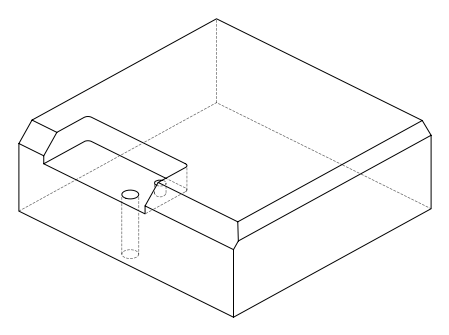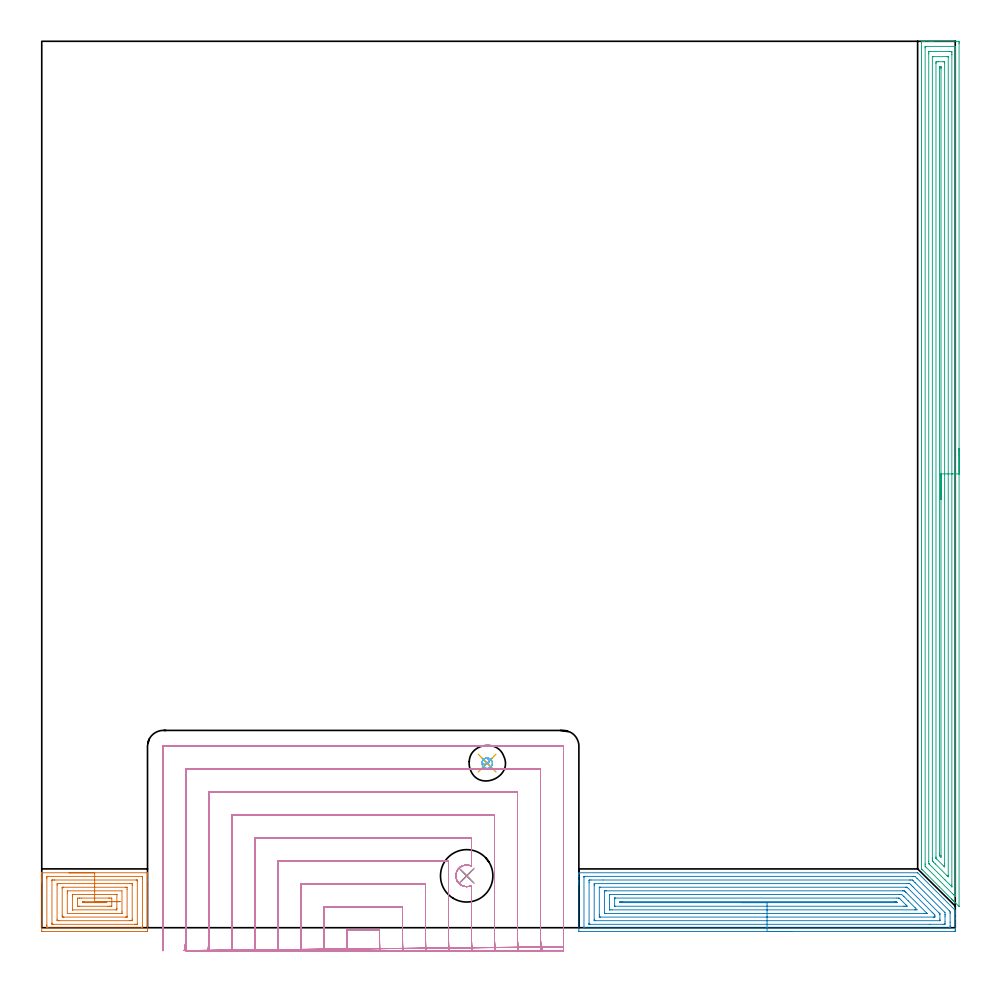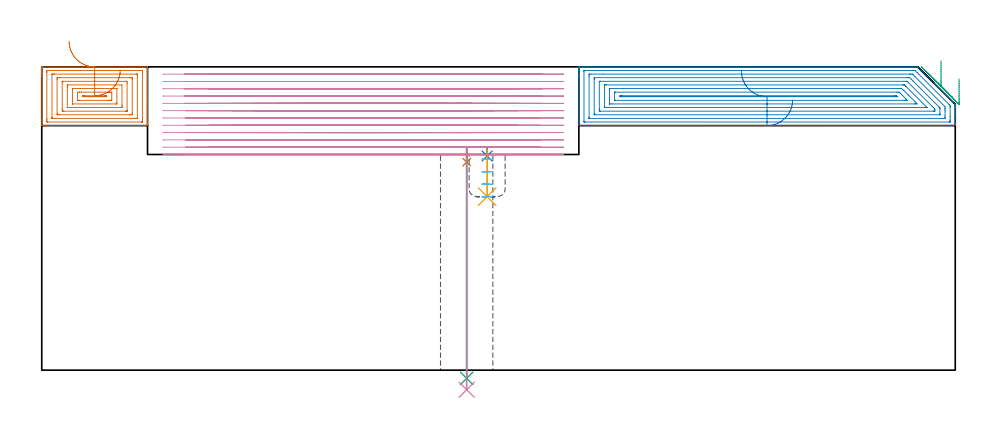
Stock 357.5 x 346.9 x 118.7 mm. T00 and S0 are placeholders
(PLAN: 10 operations, 6 tool changes, 102.7 min)
(1 SPOT_DRILL | STEP1HOLE | NXT0321_9005460120000 | 0.06 min | 4052 mm3)
(2 SPOT_DRILL_1 | STEP1POCKET | NXT0321_9005460120000 | 0.04 min | 3781 mm3)
(3 DRILL_THROUGH_HOLE_INTO_CENTER | STEP1HOLE | NXT0301_065 | 0.37 min | 5698 mm3)
(4 DRILL_TO_ENLARGE_THROUGH_HOLE | STEP1HOLE | UGT0301_050 | 0.38 min | 29386 mm3)
(5 DRILL_BLIND_HOLE_INTO_CENTER | STEP1POCKET | NXT0301_128 | 0.08 min | 1825 mm3)
(6 MILL_ROUGH_BLIND_HOLE_CONTOUR | STEP1POCKET | UGT0201_089 | Spiral | 0.38 min | 1600 mm3)
(7 AREA_MILL | FG_CHAMFER_SURFACE | UGT0205_001 | 3.21 min | 13107 mm3)
(8 AREA_MILL_1 | FG_CHAMFER_SURFACE_1 | UGT0205_001 | 10.49 min | 41112 mm3)
(9 AREA_MILL_2 | FG_CHAMFER_SURFACE_2 | UGT0205_001 | 16.11 min | 35533 mm3)
(10 MILL_SLOT | SLOT_PARTIAL_RECTANGULAR | NXT0201_011 | Follow Part, ap 3, ae 75% | 71.64 min | 426089 mm3)
(TOOL NXT0321_9005460120000 | NC Spot Drill, 142deg, 12mm, Carbide, Uncoated | D12 PA142 FL30 Z2)
(TOOL NXT0301_065 | Carbide Drill 9.4mm [860.1-0940-075A1-MM 2214] | D9.4 PA140 FL98 Z2)
(TOOL UGT0301_050 | Twist Drill 20.5 mm | D20.5 PA118 FL145 Z2)
(TOOL NXT0301_128 | Carbide Drill 12mm [861.1-1200-036A1-GP GC34] | D12 PA150 FL37.4 Z2)
(TOOL UGT0201_089 | End mill 10 mm | D10 R3 FL22 Z4)
(TOOL UGT0205_001 | Chamfer Mill 20 x 3 x 45 deg. | D20 FL50 Z2)
(TOOL NXT0201_011 | ENDMILL 12mm [2P460-1200-NA 1630] | D12 FL38 Z6)
(OP 1 SPOT_DRILL)
G17 G21 G94 G90
T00 M6
G54
G17 G0 G90 X166.3 Y20.3 S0 M3
G43 Z128.7 H0
G94 G81 G98 Z81.4 F250. R87.4
G80
M5
M2
(OP 2 SPOT_DRILL_1)
G17 G21 G94 G90
T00 M6
G54
G17 G0 G90 X174.3 Y64.4 S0 M3
G43 Z128.7 H0
G94 G81 G98 Z83.793 F250. R87.4
G80
M5
M2
(OP 3 DRILL_THROUGH_HOLE_INTO_CENTER)
G17 G21 G94 G90
T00 M6
G54
G17 G0 G90 X166.3 Y20.3 S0 M3
G43 Z128.7 H1
G94 G73 G98 Z-3.211 F250. Q8.761 R86.4
G80
M5
M2
(OP 4 DRILL_TO_ENLARGE_THROUGH_HOLE)
G17 G21 G94 G90
T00 M6
G54
G17 G0 G90 X166.3 Y20.3 S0 M3
G43 Z128.7 H0
G94 G73 G98 Z-7.659 F250. Q18.412 R86.4
G80
M5
M2
(OP 5 DRILL_BLIND_HOLE_INTO_CENTER)
G17 G21 G94 G90
T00 M6
G54
G17 G0 G90 X174.3 Y64.4 S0 M3
G43 Z128.7 H1
G94 G81 G98 Z67.9 F250. R86.4
G80
M5
M2
(OP 6 MILL_ROUGH_BLIND_HOLE_CONTOUR)
G17 G21 G94 G90
T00 M6
G54
G17 G0 G90 X174.3 Y64.4 S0 M3
G43 Z128.7 H0
Z82.525
G94 G3 X174.762 Y65.988 R0.861 F250.
X172.569 Y65.498 R1.588
X173.202 Y62.669 R2.05
X172.569 Y65.498 R-2.05
X172.885 Y64.084 R1.025
X174.3 Y64.4 R1.025
G0 Z128.7
Z77.65
G3 X174.762 Y65.988 R0.861
X172.569 Y65.498 R1.588
X173.202 Y62.669 R2.05
X172.569 Y65.498 R-2.05
X172.885 Y64.084 R1.025
X174.3 Y64.4 R1.025
G0 Z128.7
Z72.775
G3 X174.762 Y65.988 R0.861
X172.569 Y65.498 R1.588
X173.202 Y62.669 R2.05
X172.569 Y65.498 R-2.05
X172.885 Y64.084 R1.025
X174.3 Y64.4 R1.025
G0 Z128.7
Z67.9
G3 X174.762 Y65.988 R0.861
X172.569 Y65.498 R1.588
X173.202 Y62.669 R2.05
X172.569 Y65.498 R-2.05
X172.885 Y64.084 R1.025
X174.3 Y64.4 R1.025
G0 Z128.7
M5
M2
(OP 7 AREA_MILL)
G17 G21 G94 G90
T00 M6
G54
G17 G0 G90 X10.7 Y21.498 S1061 M3
G43 Z128.7 H0
Z128.698
G94 G1 X10.738 Z127.826 F250.
X10.852 Z126.961
X11.041 Z126.11
X11.303 Z125.278
X11.637 Z124.472
X12.04 Z123.698
X12.509 Z122.962
X13.04 Z122.27
X13.629 Z121.627
X14.272 Z121.037
X14.964 Z120.506
X15.7 Z120.038
X16.474 Z119.635
X17.28 Z119.301
X18.112 Z119.039
X18.964 Z118.85
X19.828 Z118.736
X20.7 Z118.698
X41.235
X41.31 Y21.5 Z118.695
X41.397 Y21.494 Z118.684
X41.4 Y21.493
Y21.154 Z118.353
Y20.799 Z117.998
Y20.148 Z117.343
Y18.94 Z116.137
Y18.383 Z115.577
Y9.987 Z107.184
Y-0.43 Z96.768
X41.395 Y-1.033 Z96.164
X41.391 Y-1.492 Z95.706
X41.256 Y-1.495 Z95.703
X40.789 Y-1.5 Z95.7
X0.611
X0.186 Y-1.496 Z95.702
X0.01 Y-1.492 Z95.706
X0. Y-1.312 Z95.886
Y17.779 Z114.974
Y18.383 Z115.577
Y18.94 Z116.137
Y19.266 Z116.462
Y19.823 Z117.019
Y20.148 Z117.343
Y20.799 Z117.998
Y21.154 Z118.353
Y21.491 Z118.681
X0.009 Y21.497 Z118.687
X0.091 Y21.498 Z118.694
X0.122 Y21.499 Z118.697
X0.164 Y21.498 Z118.698
X20.7
Y20.084 Z117.284
X39.003 Y20.083 Z117.283
X39.07 Y20.082 Z117.282
X39.379 Y20.077 Z117.277
X39.39 Y19.977 Z117.177
X39.397 Y19.759 Z116.959
X39.399 Y19.266 Z116.466
X39.4 Y18.874 Z116.074
X39.399 Y0.732 Z97.932
X39.398 Y0.342 Z97.542
X39.39 Y-0.051 Z97.149
X39.383 Y-0.08 Z97.12
X39.364 Y-0.082 Z97.118
X39.314 Y-0.084 Z97.116
X39.21 Y-0.085 Z97.115
X39.003 Y-0.086 Z97.114
X2.397 Y-0.085 Z97.115
X2.33
X2.021 Y-0.079 Z97.121
X2.01 Y0.021 Z97.221
X2.003 Y0.239 Z97.439
X2.001 Y0.732 Z97.932
X2. Y1.124 Z98.324
X2.001 Y19.266 Z116.466
X2.002 Y19.656 Z116.856
X2.01 Y20.049 Z117.249
X2.017 Y20.077 Z117.277
X2.036 Y20.079 Z117.279
X2.087 Y20.082 Z117.282
X2.19 Y20.083 Z117.283
X2.397 Y20.084 Z117.284
X20.7
Y18.669 Z115.869
X36.928
X37.218 Y18.668 Z115.868
X37.314 Y18.666 Z115.866
X37.382 Y18.663 Z115.863
X37.39 Y18.563 Z115.763
X37.396 Y18.383 Z115.583
X37.4 Y18.203 Z115.403
X37.399 Y1.436 Z98.636
X37.394 Y1.375 Z98.575
X37.389 Y1.335 Z98.535
X37.362 Y1.333 Z98.533
X37.218 Y1.331 Z98.531
X36.614 Y1.329 Z98.529
X36.325 Y1.328 Z98.528
X4.472 Y1.329 Z98.529
X4.182 Y1.33 Z98.53
X4.086 Y1.332 Z98.532
X4.018 Y1.335 Z98.535
X4.01 Y1.435 Z98.635
X4.004 Y1.615 Z98.815
X4. Y1.794 Z98.994
X4.001 Y18.562 Z115.762
X4.006 Y18.623 Z115.823
X4.011 Y18.663 Z115.863
X4.039 Y18.664 Z115.864
X4.182 Y18.667 Z115.867
X4.786 Y18.669 Z115.869
X5.075
X20.7
Y17.255 Z114.455
X34.539
X34.789 Y17.254 Z114.454
X35.28 Y17.248 Z114.448
X35.39 Y17.242 Z114.442
X35.395 Y17.049 Z114.249
X35.4 Y16.65 Z113.85
Y3.38 Z100.58
X35.394 Y2.954 Z100.154
X35.389 Y2.75 Z99.95
X35.18 Y2.746 Z99.946
X34.539 Y2.743 Z99.943
X34.291
X6.861
X6.611 Y2.744 Z99.944
X6.12 Y2.75 Z99.95
X6.01 Y2.755 Z99.955
X6.005 Y2.949 Z100.149
X6. Y3.348 Z100.548
Y16.618 Z113.818
X6.006 Y17.043 Z114.243
X6.012 Y17.248 Z114.448
X6.22 Y17.252 Z114.452
X6.861 Y17.255 Z114.455
X7.109
X20.7
Y15.841 Z113.041
X32.753
X32.86 Y15.839 Z113.039
X33.073 Y15.834 Z113.034
X33.39 Y15.82 Z113.02
X33.393 Y15.735 Z112.935
X33.399 Y15.097 Z112.297
X33.4 Y4.506 Z101.706
X33.397 Y4.262 Z101.462
X33.393 Y4.183 Z101.383
X33.391 Y4.169 Z101.369
X33.321 Y4.164 Z101.364
X33.18 Y4.16 Z101.36
X32.967 Y4.157 Z101.357
X32.86
X8.647
X8.54 Y4.159 Z101.359
X8.327 Y4.164 Z101.364
X8.01 Y4.178 Z101.378
X8.007 Y4.262 Z101.462
X8.001 Y4.901 Z102.101
X8. Y15.492 Z112.692
X8.003 Y15.735 Z112.935
X8.007 Y15.815 Z113.015
X8.009 Y15.829 Z113.029
X8.079 Y15.834 Z113.034
X8.22 Y15.838 Z113.038
X8.433 Y15.841 Z113.041
X8.54
X20.7
Y14.427 Z111.627
X31.4 Y14.426 Z111.626
Y6.483 Z103.683
X31.398 Y6.027 Z103.227
X31.395 Y5.605 Z102.805
X31.39 Y5.578 Z102.778
X31.37 Y5.576 Z102.776
X31.314 Y5.573 Z102.773
X31.199 Y5.572 Z102.772
X10.
Y13.515 Z110.715
X10.002 Y13.97 Z111.17
X10.005 Y14.393 Z111.593
X10.01 Y14.419 Z111.619
X10.03 Y14.422 Z111.622
X10.086 Y14.424 Z111.624
X10.201 Y14.426 Z111.626
X20.7 Y14.427 Z111.627
Y13.012 Z110.212
X29.259
X29.365 Y13.008 Z110.208
X29.385 Y13.006 Z110.206
X29.392 Y12.996 Z110.196
X29.397 Y12.977 Z110.177
X29.399 Y12.956 Z110.156
Y7.578 Z104.778
X29.392 Y7.362 Z104.562
X29.376 Y6.992 Z104.192
X29.182 Y6.987 Z104.187
X29.105 Y6.986 Z104.186
X12.141
X12.035 Y6.99 Z104.19
X12.015 Y6.992 Z104.192
X12.008 Y7.002 Z104.202
X12.003 Y7.021 Z104.221
X12.001 Y7.042 Z104.242
Y12.419 Z109.619
X12.008 Y12.636 Z109.836
X12.024 Y13.006 Z110.206
X12.218 Y13.011 Z110.211
X12.295 Y13.012 Z110.212
X20.7
Y11.598 Z108.798
X26.225
X26.504
X27.121 Y11.595 Z108.795
X27.396 Y11.591 Z108.791
X27.4 Y11.323 Z108.523
Y8.675 Z105.875
X27.396 Y8.407 Z105.607
X26.781 Y8.401 Z105.601
X26.504 Y8.4 Z105.6
X25.889 Y8.399 Z105.599
X14.897 Y8.4 Z105.6
X14.279 Y8.402 Z105.602
X14.004 Y8.407 Z105.607
X14. Y8.675 Z105.875
Y11.323 Z108.523
X14.004 Y11.591 Z108.791
X14.619 Y11.597 Z108.797
X14.897 Y11.598 Z108.798
X15.511
X20.7
Y10.184 Z107.384
X24.718 Y10.183 Z107.383
X24.979 Y10.182 Z107.382
X25.35 Y10.177 Z107.377
X25.39 Y10.168 Z107.368
X25.393 Y10.115 Z107.315
X25.395 Y9.999 Z107.199
X25.393 Y9.883 Z107.083
X25.39 Y9.829 Z107.029
X25.345 Y9.82 Z107.02
X25.092 Y9.817 Z107.017
X24.718 Y9.815 Z107.015
X16.682
X16.421 Y9.816 Z107.016
X16.05 Y9.821 Z107.021
X16.01 Y9.829 Z107.029
X16.007 Y9.883 Z107.083
X16.005 Y9.999 Z107.199
X16.007 Y10.115 Z107.315
X16.01 Y10.168 Z107.368
X16.055 Y10.178 Z107.378
X16.423 Y10.182 Z107.382
X16.682 Y10.183 Z107.383
X20.7 Y10.184 Z107.384
X21.572 Z107.422
X22.436 Z107.536
X23.288 Z107.725
X24.12 Z107.987
X24.926 Z108.321
X25.7 Z108.724
X26.436 Z109.193
X27.128 Z109.724
X27.771 Z110.313
X28.36 Z110.956
X28.892 Z111.648
X29.36 Z112.384
X29.763 Z113.158
X30.097 Z113.964
X30.359 Z114.796
X30.548 Z115.648
X30.662 Z116.512
X30.7 Z117.384
G0 Z128.7
M5
M2
(OP 8 AREA_MILL_1)
G17 G21 G94 G90
T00 M6
G54
G17 G0 G90 X293.85 Y-1.5 S1061 M3
G43 Z128.7 H0
Z105.7
G94 G1 X293.812 Z104.828 F250.
X293.698 Z103.963
X293.509 Z103.112
X293.247 Z102.28
X292.913 Z101.474
X292.51 Z100.7
X292.042 Z99.964
X291.51 Z99.272
X290.921 Z98.629
X290.278 Z98.04
X289.586 Z97.508
X288.85 Z97.04
X288.076 Z96.637
X287.27 Z96.303
X286.438 Z96.041
X285.586 Z95.852
X284.722 Z95.738
X283.85 Z95.7
X210.786
X210.362 Y-1.495 Z95.702
X210.21 Y-1.491 Z95.706
X210.2 Y-1.335 Z95.862
Y16.922 Z114.117
Y17.502 Z114.697
Y18.107 Z115.305
Y18.385 Z115.582
Y20.15 Z117.345
Y20.705 Z117.904
Y21.032 Z118.231
X210.201 Y21.207 Z118.406
X210.21 Y21.494 Z118.693
X210.34 Y21.5 Z118.7
X342.658
X342.796 Y21.495 Z118.69
X342.819 Y21.481 Z118.68
X357.39 Y6.911 Z104.109
X357.49 Y6.81 Z104.006
X357.5 Y6.634 Z103.832
Y6.192 Z103.391
Y5.7 Z102.899
Y5.146 Z102.341
Y3.986 Z101.183
Y3.381 Z100.574
Y-0.73 Z96.467
X357.497 Y-1.032 Z96.164
X357.491 Y-1.491 Z95.706
X357.381 Y-1.495 Z95.703
X356.914 Y-1.5 Z95.7
X283.85
Y-0.086 Z97.114
X212.568 Y-0.085 Z97.115
X212.501 Y-0.084 Z97.116
X212.21 Y-0.07 Z97.13
X212.205 Y0.016 Z97.216
X212.201 Y0.214 Z97.414
Y19.63 Z116.83
X212.21 Y19.995 Z117.195
X212.216 Y20.079 Z117.279
X212.258 Y20.082 Z117.282
X212.361 Y20.085 Z117.285
X212.568 Y20.086 Z117.286
X340.941 Y20.085 Z117.285
X341.767 Y20.076 Z117.276
X342.583 Y19.267 Z116.467
X342.658 Y19.192 Z116.392
X355.132 Y6.717 Z103.917
X355.469 Y6.369 Z103.569
X355.49 Y6.028 Z103.228
X355.498 Y5.666 Z102.866
X355.5 Y2.134 Z99.334
Y0.733 Z97.933
X355.499 Y0.37 Z97.57
X355.49 Y0.005 Z97.205
X355.484 Y-0.079 Z97.121
X355.442 Y-0.082 Z97.118
X355.339 Y-0.085 Z97.115
X355.132 Y-0.086 Z97.114
X283.85
Y1.328 Z98.528
X214.639 Y1.329 Z98.529
X214.35 Y1.33 Z98.53
X214.253 Y1.332 Z98.532
X214.221 Y1.335 Z98.535
X214.21 Y1.337 Z98.537
X214.207 Y1.369 Z98.569
X214.203 Y1.467 Z98.667
X214.201 Y1.615 Z98.815
X214.2 Y1.764 Z98.964
Y17.65 Z114.85
X214.202 Y18.385 Z115.585
X214.204 Y18.529 Z115.729
X214.215 Y18.664 Z115.864
X214.35 Y18.666 Z115.866
X214.952 Y18.67 Z115.87
X219.694 Y18.671 Z115.871
X339.696
X339.985 Y18.67 Z115.87
X340.593 Y18.665 Z115.865
X340.728 Y18.661 Z115.861
X340.876 Y18.522 Z115.722
X341.015 Y18.385 Z115.585
X341.767 Y17.634 Z114.834
X353.35 Y6.05 Z103.25
X353.37 Y6.028 Z103.228
X353.49 Y5.89 Z103.09
X353.498 Y5.146 Z102.346
X353.5 Y4.998 Z102.198
Y4.263 Z101.463
Y2.35 Z99.55
X353.498 Y1.615 Z98.815
X353.496 Y1.471 Z98.671
X353.485 Y1.335 Z98.535
X353.35 Y1.334 Z98.534
X352.748 Y1.329 Z98.529
X347.607 Y1.328 Z98.528
X283.85
Y2.743 Z99.943
X216.775
X216.296 Y2.745 Z99.945
X216.247 Y2.747 Z99.947
X216.218 Y2.749 Z99.949
X216.21 Y2.779 Z99.979
X216.206 Y2.956 Z100.156
X216.2 Y3.313 Z100.513
Y16.619 Z113.819
X216.204 Y17.027 Z114.227
X216.208 Y17.23 Z114.43
X216.21 Y17.25 Z114.45
X216.232 Y17.252 Z114.452
X216.287 Y17.255 Z114.455
X216.38 Y17.257 Z114.457
X338.45
X339.094 Y17.256 Z114.456
X339.344 Y17.255 Z114.455
X339.658 Y17.25 Z114.45
X339.985 Y16.955 Z114.155
X340.328 Y16.619 Z113.819
X340.876 Y16.075 Z113.275
X341.215 Y15.737 Z112.937
X350.923 Y6.028 Z103.228
X351.164 Y5.786 Z102.986
X351.319 Y5.627 Z102.827
X351.44 Y5.499 Z102.699
X351.49 Y5.44 Z102.64
X351.492 Y5.417 Z102.617
X351.499 Y5.214 Z102.414
X351.5 Y3.381 Z100.581
X351.496 Y2.973 Z100.173
X351.492 Y2.77 Z99.97
X351.49 Y2.75 Z99.95
X351.469 Y2.748 Z99.948
X351.413 Y2.745 Z99.945
X351.321 Y2.743 Z99.943
X283.85
Y4.157 Z101.357
X218.698
X218.483 Y4.158 Z101.358
X218.34 Y4.16 Z101.36
X218.228 Y4.164 Z101.364
X218.209 Y4.17 Z101.37
X218.207 Y4.178 Z101.378
X218.204 Y4.263 Z101.463
X218.2 Y4.862 Z102.062
Y5.146 Z102.346
X218.201 Y15.737 Z112.937
X218.203 Y15.812 Z113.012
X218.206 Y15.829 Z113.029
X218.208 Y15.833 Z113.033
X218.234 Y15.836 Z113.036
X218.376 Y15.84 Z113.04
X218.59 Y15.843 Z113.043
X218.698
X338.203
X338.31 Y15.842 Z113.042
X338.524 Y15.838 Z113.038
X338.656 Y15.834 Z113.034
X338.69 Y15.804 Z113.004
X338.762 Y15.737 Z112.937
X339.094 Y15.408 Z112.608
X348.473 Y6.028 Z103.228
X348.895 Y5.605 Z102.805
X349.345 Y5.146 Z102.346
X349.49 Y4.994 Z102.194
X349.494 Y4.846 Z102.046
X349.499 Y4.548 Z101.748
Y4.263 Z101.463
X349.497 Y4.188 Z101.388
X349.494 Y4.171 Z101.371
X349.492 Y4.166 Z101.366
X349.466 Y4.164 Z101.364
X349.324 Y4.16 Z101.36
X349.11 Y4.157 Z101.357
X349.002
X283.85
Y5.571 Z102.771
X220.433 Y5.572 Z102.772
X220.31 Y5.573 Z102.773
X220.229 Y5.576 Z102.776
X220.213 Y5.577 Z102.777
X220.21 Y5.595 Z102.795
X220.206 Y5.645 Z102.845
X220.201 Y6.028 Z103.228
Y13.972 Z111.172
X220.204 Y14.351 Z111.551
X220.21 Y14.408 Z111.608
X220.219 Y14.422 Z111.622
X220.242 Y14.424 Z111.624
X220.356 Y14.427 Z111.627
X220.587 Y14.428 Z111.628
X221.016 Y14.429 Z111.629
X336.85
X337.312 Y14.428 Z111.628
X337.466 Y14.426 Z111.626
X337.588 Y14.422 Z111.622
X337.621 Y14.42 Z111.62
X337.645 Y14.399 Z111.599
X337.695 Y14.353 Z111.553
X338.08 Y13.972 Z111.172
X338.203 Y13.85 Z111.05
X346.222 Y5.829 Z103.029
X346.391 Y5.654 Z102.854
X346.463 Y5.577 Z102.777
X346.43 Y5.576 Z102.776
X346.222 Y5.573 Z102.773
X345.792 Y5.571 Z102.771
X345.331
X283.85
Y6.985 Z104.185
X223.185
X222.369 Y6.987 Z104.187
X222.291 Y6.988 Z104.188
X222.216 Y6.992 Z104.192
X222.205 Y7.015 Z104.215
X222.203 Y7.025 Z104.225
X222.201 Y7.078 Z104.278
Y12.541 Z109.741
X222.204 Y12.876 Z110.076
X222.209 Y12.971 Z110.171
X222.213 Y13.009 Z110.209
X222.218 Y13.01 Z110.21
X222.267 Y13.013 Z110.213
X222.369 Y13.014 Z110.214
X222.444 Y13.015 Z110.215
X335.605 Y13.014 Z110.214
X336.421 Y13.009 Z110.209
X336.503 Y13.008 Z110.208
X337.312 Y12.285 Z109.485
X337.394 Y12.206 Z109.406
X339.094 Y10.509 Z107.709
X341.808 Y7.794 Z104.994
X342.576 Y6.992 Z104.192
X341.767 Y6.986 Z104.186
X341.692
X283.85 Y6.985 Z104.185
Y8.399 Z105.599
X224.43 Y8.4 Z105.6
X224.289 Y8.401 Z105.601
X224.249 Y8.403 Z105.603
X224.214 Y8.406 Z105.606
X224.209 Y8.473 Z105.673
X224.201 Y8.627 Z105.827
X224.2 Y11.324 Z108.524
X224.204 Y11.532 Z108.732
X224.207 Y11.584 Z108.784
X224.209 Y11.591 Z108.791
X224.231 Y11.594 Z108.794
X224.298 Y11.597 Z108.797
X224.484 Y11.6 Z108.8
X334.639
X335.254 Y11.597 Z108.797
X335.53 Y11.593 Z108.793
X335.817 Y11.324 Z108.524
X336.421 Y10.731 Z107.931
X338.203 Y8.95 Z106.15
X338.472 Y8.676 Z105.876
X338.728 Y8.413 Z105.613
X338.476 Y8.406 Z105.606
X338.203 Y8.402 Z105.602
X337.591 Y8.4 Z105.6
X337.312
X283.85 Y8.399 Z105.599
Y9.814 Z107.014
X227.2
X226.824 Y9.815 Z107.015
X226.563 Y9.818 Z107.018
X226.21 Y9.824 Z107.024
X226.207 Y10.17 Z107.37
X226.572 Y10.179 Z107.379
X226.824 Y10.184 Z107.384
X227.082 Y10.186 Z107.386
X333.748
X334.006 Y10.185 Z107.385
X334.381 Y10.181 Z107.381
X334.513 Y10.179 Z107.379
X334.639 Y10.06 Z107.26
X334.851 Y9.843 Z107.043
X334.869 Y9.823 Z107.023
X334.857 Y9.821 Z107.021
X334.786 Y9.817 Z107.017
X334.639 Y9.815 Z107.015
X334.381 Y9.814 Z107.014
X334.124
X283.85
X282.978 Z107.052
X282.114 Z107.166
X281.262 Z107.354
X280.43 Z107.617
X279.624 Z107.951
X278.85 Z108.353
X278.114 Z108.822
X277.422 Z109.353
X276.779 Z109.943
X276.19 Z110.586
X275.658 Z111.278
X275.19 Z112.014
X274.787 Z112.788
X274.453 Z113.594
X274.191 Z114.426
X274.002 Z115.277
X273.888 Z116.142
X273.85 Z117.014
G0 Z128.7
M5
M2
(OP 9 AREA_MILL_2)
G17 G21 G94 G90
T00 M6
G54
G17 G0 G90 X359. Y187.6 S1061 M3
G43 Z128.7 H0
Z114.
G94 G1 Y187.562 Z113.128 F250.
Y187.448 Z112.264
Y187.259 Z111.412
Y186.997 Z110.58
Y186.663 Z109.774
Y186.26 Z109.
Y185.791 Z108.264
Y185.26 Z107.572
Y184.671 Z106.929
Y184.028 Z106.34
Y183.336 Z105.808
Y182.6 Z105.34
Y181.826 Z104.937
Y181.02 Z104.603
Y180.188 Z104.341
Y179.336 Z104.152
Y178.472 Z104.038
Y177.6 Z104.
X358.999 Y8.415
X358.995 Y8.304 Z104.003
X357.5 Y9.799 Z105.498
X357.334 Y9.963 Z105.66
X357.176 Y10.123 Z105.822
X357.053 Y10.246 Z105.945
X356.897 Y10.401 Z106.098
X356.747 Y10.552 Z106.251
X356.607 Y10.692 Z106.391
X356.46 Y10.838 Z106.536
X356.319 Y10.98 Z106.679
X356.161 Y11.138 Z106.837
X356.023 Y11.275 Z106.973
X351.252 Y16.047 Z111.747
X344.654 Y22.645 Z118.344
X344.49 Y22.81 Z118.51
X344.46 Y22.84 Z118.54
X344.305 Y22.993 Z118.691
X344.3 Y23.188 Z118.7
Y346.739
X344.303 Y346.89 Z118.688
X344.358 Y346.897 Z118.633
X344.427 Y346.899 Z118.565
X344.555 Y346.9 Z118.444
X344.899 Z118.1
X345.529 Z117.466
X347.592 Z115.405
X348.152 Z114.843
X348.747 Z114.249
X358.051 Z104.946
X358.646 Y346.896 Z104.351
X358.993 Y346.89 Z104.004
X358.998 Y346.652 Z104.001
X359. Y346.293 Z104.
Y345.932
Y177.6
X357.586 Z105.414
X357.585 Y12.667 Z105.415
X357.584 Y12.477 Z105.416
X357.581 Y12.273 Z105.419
X357.579 Y12.188 Z105.421
X357.53 Y12.231 Z105.47
X357.275 Y12.477 Z105.725
X356.897 Y12.853 Z106.103
X356.38 Y13.37 Z106.62
X346.04 Y23.71 Z116.96
X345.857 Y23.897 Z117.143
X345.765 Y23.992 Z117.235
X345.723 Y24.039 Z117.277
X345.721 Y24.08 Z117.279
X345.715 Y24.782 Z117.285
Y24.973
Y344.318
X345.717 Y344.508 Z117.283
X345.721 Y344.858 Z117.279
X345.726 Y344.89 Z117.274
X345.789 Y344.894 Z117.211
X345.891 Y344.898 Z117.109
X346.019 Y344.9 Z116.981
X357.388 Y344.899 Z105.612
X357.534 Y344.894 Z105.466
X357.561 Y344.89 Z105.439
X357.579 Y344.884 Z105.421
X357.58 Y344.852 Z105.42
X357.584 Y344.699 Z105.416
X357.585 Y344.508 Z105.415
X357.586 Y343.805 Z105.414
Y177.6
X356.172 Z106.828
X356.171 Y16.788 Z106.829
X356.168 Y16.047 Z106.832
X356.167 Z106.833
X356.157 Z106.843
X356.023 Y16.178 Z106.978
X355.259 Y16.94 Z107.741
X353.482 Y18.717 Z109.518
X347.278 Y24.922 Z115.722
X347.229 Y24.973 Z115.771
X347.177 Y25.034 Z115.823
X347.135 Y25.092 Z115.865
X347.133 Y25.12 Z115.867
X347.129 Y25.865 Z115.871
Y26.018
Y341.982
X347.131 Y342.723 Z115.869
X347.133 Y342.87 Z115.867
X347.135 Y342.888 Z115.865
X347.149 Y342.891 Z115.851
X347.191 Y342.896 Z115.809
X347.278 Y342.898 Z115.722
X347.979 Y342.9 Z115.021
X355.148 Z107.852
X355.853 Y342.896 Z107.147
X356.023 Y342.89 Z106.978
X356.165 Y342.866 Z106.835
X356.168 Y342.723 Z106.832
X356.17 Y342.572 Z106.83
X356.171 Y341.83 Z106.829
X356.172 Y341.678 Z106.828
Y177.6
X354.757 Z108.243
Y20.51
X354.755 Y20.018 Z108.245
X354.753 Y19.947 Z108.247
X354.752 Y19.919 Z108.248
X354.652 Y20.009 Z108.348
X354.405 Y20.248 Z108.595
X354.274 Y20.376 Z108.726
X349.676 Y24.973 Z113.324
X349.027 Y25.624 Z113.973
X348.788 Y25.865 Z114.212
X348.55 Y26.118 Z114.45
X348.546 Y26.356 Z114.454
X348.544 Y26.758 Z114.456
X348.543 Y27.252 Z114.457
Y340.704
X348.545 Y340.835 Z114.455
X348.547 Y340.876 Z114.453
X348.55 Y340.89 Z114.45
X348.557 Y340.892 Z114.443
X348.608 Y340.896 Z114.392
X349.027 Y340.9 Z113.973
X349.064 Z113.936
X354.311 Z108.689
X354.686 Y340.896 Z108.314
X354.732 Y340.893 Z108.268
X354.75 Y340.89 Z108.25
X354.752 Y340.878 Z108.248
X354.756 Y340.822 Z108.244
X354.757 Y340.769 Z108.243
Y177.6
X353.343 Z109.657
Y25.03
X353.342 Y24.138 Z109.658
X353.341 Y24.08 Z109.659
X353.33 Y23.78 Z109.67
X353.236 Y23.87 Z109.764
X353.019 Y24.08 Z109.981
X350.191 Y26.908 Z112.809
X350.071 Y27.031 Z112.929
X349.993 Y27.117 Z113.007
X349.964 Y27.155 Z113.036
X349.962 Y27.177 Z113.038
X349.957 Y27.593 Z113.043
Y27.651
Y338.26
X349.961 Y338.678 Z113.039
X349.964 Y338.877 Z113.036
X350.157 Y338.891 Z112.843
X350.776 Y338.898 Z112.224
X351.023 Y338.9 Z111.977
X352.772 Z110.228
X353.24 Z109.76
X353.288 Y338.898 Z109.712
X353.321 Y338.894 Z109.679
X353.336 Y338.89 Z109.664
X353.338 Y338.876 Z109.662
X353.341 Y338.69 Z109.659
X353.343 Y338.317 Z109.657
Y177.6
X351.929 Z111.071
X351.928 Y28.259 Z111.072
X351.924 Y27.651 Z111.076
X351.923 Y27.643 Z111.077
X351.904 Y27.651 Z111.096
X351.65 Y27.9 Z111.35
X351.493 Y28.059 Z111.507
X351.414 Y28.142 Z111.586
X351.378 Y28.182 Z111.622
X351.376 Y28.259 Z111.624
X351.373 Y28.543 Z111.627
X351.372 Y28.827 Z111.628
Y336.475
X351.373 Y336.758 Z111.627
X351.376 Y336.854 Z111.624
X351.378 Y336.882 Z111.622
X351.392 Y336.89 Z111.608
X351.442 Y336.893 Z111.558
X351.65 Y336.897 Z111.35
X351.789 Y336.895 Z111.211
X351.899 Y336.89 Z111.101
X351.922 Y336.883 Z111.078
X351.925 Y336.84 Z111.075
X351.927 Y336.76 Z111.073
X351.928 Y336.475 Z111.072
X351.929 Y336.19 Z111.071
Y177.6
Y176.728 Z111.109
Y175.863 Z111.223
Y175.012 Z111.412
Y174.18 Z111.674
Y173.374 Z112.008
Y172.6 Z112.411
Y171.864 Z112.88
Y171.172 Z113.411
Y170.529 Z114.
Y169.94 Z114.643
Y169.408 Z115.335
Y168.94 Z116.071
Y168.537 Z116.845
Y168.203 Z117.651
Y167.941 Z118.483
Y167.752 Z119.335
Y167.638 Z120.2
Y167.6 Z121.071
G0 Z128.7
M5
M2
(OP 10 MILL_SLOT)
G17 G21 G94 G90
T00 M6
G54
G17 G0 G90 X132.28 Y-8.999 S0 M3
G43 Z128.7 H1
Z115.842
G94 G1 X132.216 Y-6. F250.
G2 X132.2 Y-4.472 R72. F500.
G1 Y-0.8
X119.4
Y-4.472
G2 X119.384 Y-6. R72.
G1 X119.32 Y-8.999 F250.
X141.291
X141.219 Y-6.
G2 X141.2 Y-4.472 R63. F500.
G1 Y8.2
X110.4
Y-4.472
G2 X110.381 Y-6. R63.
G1 X110.309 Y-8.999 F250.
X150.306
X150.222 Y-6.
G2 X150.2 Y-4.472 R54. F500.
G1 Y17.2
X101.4
Y-4.472
G2 X101.378 Y-6. R54.
G1 X101.294 Y-8.999 F250.
X159.328 Y-8.998
X159.226 Y-6.
G2 X159.2 Y-4.472 R45. F500.
G1 Y26.2
X92.4
Y-4.472
G2 X92.374 Y-6. R45.
G1 X92.272 Y-8.998 F250.
X168.36 Y-8.997
X168.232 Y-6.
G2 X168.2 Y-4.472 R36. F500.
G1 Y16.501
G2 X163.146 Y17.458 R4.266
X163.771 Y23.709 R4.244
G1 X163.827 Y23.75
G2 X168.2 Y24.091 R4.259
G1 Y35.2
X83.4
Y-4.472
G2 X83.368 Y-6. R36.
G1 X83.24 Y-8.997 F250.
X177.413 Y-8.995
X177.243 Y-6.
G2 X177.2 Y-4.472 R27. F500.
G1 Y44.2
X74.4
Y-4.472
G2 X74.357 Y-6. R27.
G1 X74.187 Y-8.995 F250.
X186.52 Y-8.989
X186.265 Y-6.
G2 X186.2 Y-4.472 R18. F500.
G1 Y53.2
X65.4
Y-4.472
G2 X65.335 Y-6. R18.
G1 X65.08 Y-8.989 F250.
X195.84 Y-8.956
X195.331 Y-6.
G2 X195.2 Y-4.472 R9. F500.
G1 Y62.2
X56.4
Y-4.472
G2 X56.269 Y-6. R9.
G1 X55.76 Y-8.956 F250.
X204.2 Y-7.472
Y-4.472
Y71. F500.
G3 X204. Y71.2 R0.2
G1 X47.6
G3 X47.4 Y71. R0.2
G1 Y-4.472
Y-7.472 F250.
G0 X132.28 Y-8.999 Z112.983
G1 X132.216 Y-6.
G2 X132.2 Y-4.472 R72. F500.
G1 Y-0.8
X119.4
Y-4.472
G2 X119.384 Y-6. R72.
G1 X119.32 Y-8.999 F250.
X141.291
X141.219 Y-6.
G2 X141.2 Y-4.472 R63. F500.
G1 Y8.2
X110.4
Y-4.472
G2 X110.381 Y-6. R63.
G1 X110.309 Y-8.999 F250.
X150.307
X150.222 Y-6.
G2 X150.2 Y-4.472 R54. F500.
G1 Y17.2
X101.4
Y-4.472
G2 X101.378 Y-6. R54.
G1 X101.294 Y-8.999 F250.
X159.328 Y-8.998
X159.226 Y-6.
G2 X159.2 Y-4.472 R45. F500.
G1 Y26.2
X92.4
Y-4.472
G2 X92.374 Y-6. R45.
G1 X92.272 Y-8.998 F250.
X168.36 Y-8.997
X168.232 Y-6.
G2 X168.2 Y-4.472 R36. F500.
G1 Y16.503
G2 X167.548 Y16.243 R4.249
X163.146 Y17.458 R4.266
X162.378 Y18.675 R4.244
X163.791 Y23.724 R4.244
X168.2 Y24.091 R4.259
G1 Y35.2
X83.4
Y-4.472
G2 X83.368 Y-6. R36.
G1 X83.24 Y-8.997 F250.
X177.413 Y-8.995
X177.243 Y-6.
G2 X177.2 Y-4.472 R27. F500.
G1 Y44.2
X74.4
Y-4.472
G2 X74.357 Y-6. R27.
G1 X74.187 Y-8.995 F250.
X186.52 Y-8.989
X186.265 Y-6.
G2 X186.2 Y-4.472 R18. F500.
G1 Y53.2
X65.4
Y-4.472
G2 X65.335 Y-6. R18.
G1 X65.08 Y-8.989 F250.
X195.84 Y-8.956
X195.331 Y-6.
G2 X195.2 Y-4.472 R9. F500.
G1 Y62.2
X56.4
Y-4.472
G2 X56.269 Y-6. R9.
G1 X55.76 Y-8.956 F250.
X204.2 Y-7.472
Y-4.472
Y71. F500.
G3 X204. Y71.2 R0.2
G1 X47.6
G3 X47.4 Y71. R0.2
G1 Y-4.472
Y-7.472 F250.
G0 X132.28 Y-8.999 Z110.125
G1 X132.216 Y-6.
G2 X132.2 Y-4.472 R72. F500.
G1 Y-0.8
X119.4
Y-4.472
G2 X119.384 Y-6. R72.
G1 X119.32 Y-8.999 F250.
X141.291
X141.219 Y-6.
G2 X141.2 Y-4.472 R63. F500.
G1 Y8.2
X110.4
Y-4.472
G2 X110.381 Y-6. R63.
G1 X110.309 Y-8.999 F250.
X150.306
X150.222 Y-6.
G2 X150.2 Y-4.472 R54. F500.
G1 Y17.2
X101.4
Y-4.472
G2 X101.378 Y-6. R54.
G1 X101.294 Y-8.999 F250.
X159.328 Y-8.998
X159.226 Y-6.
G2 X159.2 Y-4.472 R45. F500.
G1 Y26.2
X92.4
Y-4.472
G2 X92.374 Y-6. R45.
G1 X92.272 Y-8.998 F250.
X168.36 Y-8.997
X168.232 Y-6.
G2 X168.2 Y-4.472 R36. F500.
G1 Y16.503
G2 X167.548 Y16.243 R4.249
X163.146 Y17.458 R4.266
X162.379 Y18.671 R4.244
X163.776 Y23.713 R4.244
X168.2 Y24.09 R4.258
G1 Y35.2
X83.4
Y-4.472
G2 X83.368 Y-6. R36.
G1 X83.24 Y-8.997 F250.
X177.413 Y-8.995
X177.243 Y-6.
G2 X177.2 Y-4.472 R27. F500.
G1 Y44.2
X74.4
Y-4.472
G2 X74.357 Y-6. R27.
G1 X74.187 Y-8.995 F250.
X186.52 Y-8.989
X186.265 Y-6.
G2 X186.2 Y-4.472 R18. F500.
G1 Y53.2
X65.4
Y-4.472
G2 X65.335 Y-6. R18.
G1 X65.08 Y-8.989 F250.
X195.84 Y-8.956
X195.331 Y-6.
G2 X195.2 Y-4.472 R9. F500.
G1 Y62.2
X56.4
Y-4.472
G2 X56.269 Y-6. R9.
G1 X55.76 Y-8.956 F250.
X204.2 Y-7.472
Y-4.472
Y71. F500.
G3 X204. Y71.2 R0.2
G1 X47.6
G3 X47.4 Y71. R0.2
G1 Y-4.472
Y-7.472 F250.
G0 X132.28 Y-8.999 Z107.267
G1 X132.216 Y-6.
G2 X132.2 Y-4.472 R72. F500.
G1 Y-0.8
X119.4
Y-4.472
G2 X119.384 Y-6. R72.
G1 X119.32 Y-8.999 F250.
X141.291
X141.219 Y-6.
G2 X141.2 Y-4.472 R63. F500.
G1 Y8.2
X110.4
Y-4.472
G2 X110.381 Y-6. R63.
G1 X110.309 Y-8.999 F250.
X150.307
X150.222 Y-6.
G2 X150.2 Y-4.472 R54. F500.
G1 Y17.2
X101.4
Y-4.472
G2 X101.378 Y-6. R54.
G1 X101.294 Y-8.999 F250.
X159.328 Y-8.998
X159.226 Y-6.
G2 X159.2 Y-4.472 R45. F500.
G1 Y26.2
X92.4
Y-4.472
G2 X92.374 Y-6. R45.
G1 X92.272 Y-8.998 F250.
X168.36 Y-8.997
X168.232 Y-6.
G2 X168.2 Y-4.472 R36. F500.
G1 Y16.501
G2 X163.146 Y17.458 R4.266
X162.381 Y18.668 R4.244
X163.776 Y23.713 R4.244
X168.2 Y24.09 R4.258
G1 Y35.2
X83.4
Y-4.472
G2 X83.368 Y-6. R36.
G1 X83.24 Y-8.997 F250.
X177.413 Y-8.995
X177.243 Y-6.
G2 X177.2 Y-4.472 R27. F500.
G1 Y44.2
X74.4
Y-4.472
G2 X74.357 Y-6. R27.
G1 X74.187 Y-8.995 F250.
X186.52 Y-8.989
X186.265 Y-6.
G2 X186.2 Y-4.472 R18. F500.
G1 Y53.2
X65.4
Y-4.472
G2 X65.335 Y-6. R18.
G1 X65.08 Y-8.989 F250.
X195.84 Y-8.956
X195.331 Y-6.
G2 X195.2 Y-4.472 R9. F500.
G1 Y62.2
X56.4
Y-4.472
G2 X56.269 Y-6. R9.
G1 X55.76 Y-8.956 F250.
X204.2 Y-7.472
Y-4.472
Y71. F500.
G3 X204. Y71.2 R0.2
G1 X47.6
G3 X47.4 Y71. R0.2
G1 Y-4.472
Y-7.472 F250.
G0 X132.276 Y-8.999 Z104.408
G1 X132.215 Y-6.
G2 X132.2 Y-4.532 R72. F500.
G1 Y-0.8
X119.4
Y-4.538
G2 X119.385 Y-6. R72.
G1 X119.324 Y-8.999 F250.
X141.287
X141.217 Y-6.
G2 X141.2 Y-4.532 R63. F500.
G1 Y8.2
X110.4
Y-4.538
G2 X110.383 Y-6. R63.
G1 X110.313 Y-8.999 F250.
X150.302
X150.22 Y-6.
G2 X150.2 Y-4.532 R54. F500.
G1 Y17.2
X101.4
Y-4.538
G2 X101.38 Y-6. R54.
G1 X101.299 Y-8.999 F250.
X159.322 Y-8.998
X159.224 Y-6.
G2 X159.2 Y-4.532 R45. F500.
G1 Y26.2
X92.4
Y-4.538
G2 X92.376 Y-6. R45.
G1 X92.279 Y-8.998 F250.
X168.352
X168.23 Y-6.
G2 X168.2 Y-4.532 R36. F500.
G1 Y16.503
G2 X167.617 Y16.264 R4.248
X163.147 Y17.457 R4.266
X162.379 Y18.671 R4.244
X163.771 Y23.709 R4.244
X168.2 Y24.091 R4.259
G1 Y35.2
X83.4
Y-4.538
G2 X83.37 Y-6. R36.
G1 X83.248 Y-8.998 F250.
X177.403 Y-8.996
X177.24 Y-6.
G2 X177.2 Y-4.532 R27. F500.
G1 Y44.2
X74.4
Y-4.538
G2 X74.36 Y-6. R27.
G1 X74.198 Y-8.996 F250.
X186.505 Y-8.99
X186.26 Y-6.
G2 X186.2 Y-4.532 R18. F500.
G1 Y53.2
X65.4
Y-4.538
G2 X65.341 Y-6. R18.
G1 X65.097 Y-8.99 F250.
X195.81 Y-8.96
X195.321 Y-6.
G2 X195.2 Y-4.532 R9. F500.
G1 Y62.2
X56.4
Y-4.538
G2 X56.28 Y-6. R9.
G1 X55.793 Y-8.96 F250.
X204.2 Y-7.532
Y-4.532
Y71. F500.
G3 X204. Y71.2 R0.2
G1 X47.6
G3 X47.4 Y71. R0.2
G1 Y-4.538
Y-7.538 F250.
G0 X132.205 Y-9. Z101.55
G1 X132.2 Y-6.
Y-5.879 F500.
Y-0.8
X119.4
Y-5.88
Y-6.
X119.395 Y-9. F250.
X141.206
X141.2 Y-6.
Y-5.879 F500.
Y8.2
X110.4
Y-5.88
Y-6.
X110.394 Y-9. F250.
X150.207
X150.2 Y-6.
Y-5.879 F500.
Y17.2
X101.4
Y-5.88
Y-6.
X101.393 Y-9. F250.
X159.208
X159.2 Y-6.
Y-5.879 F500.
Y26.2
X92.4
Y-5.88
Y-6.
X92.392 Y-9. F250.
X168.21
X168.2 Y-6.
Y-5.879 F500.
Y16.503
G2 X163.286 Y17.31 R4.249
X163.147 Y17.457 R4.248
X162.379 Y18.672 R4.244
X163.79 Y23.723 R4.244
X168.2 Y24.091 R4.259
G1 Y35.2
X83.4
Y-5.88
Y-6.
X83.39 Y-9. F250.
X177.214
X177.2 Y-6.
Y-5.879 F500.
Y44.2
X74.4
Y-5.88
Y-6.
X74.386 Y-9. F250.
X186.221
X186.2 Y-6.
Y-5.879 F500.
Y53.2
X65.4
Y-5.88
Y-6.
X65.38 Y-9. F250.
X195.241
X195.201 Y-6.
X195.2 Y-5.879 F500.
Y62.2
X56.4
Y-5.88
X56.399 Y-6.
X56.359 Y-9. F250.
X204.2 Y-8.879
Y-5.879
Y71. F500.
G3 X204. Y71.2 R0.2
G1 X47.6
G3 X47.4 Y71. R0.2
G1 Y-5.88
Y-8.88 F250.
G0 X132.2 Y-9. Z98.692
G1 Y-6.
Y-0.8 F500.
X119.4
Y-6.
Y-9. F250.
X141.2
Y-6.
Y8.2 F500.
X110.4
Y-6.
Y-9. F250.
X150.2
Y-6.
Y17.2 F500.
X101.4
Y-6.
Y-9. F250.
X159.2
Y-6.
Y26.2 F500.
X92.4
Y-6.
Y-9. F250.
X168.2
Y-6.
Y16.503 F500.
G2 X167.553 Y16.244 R4.249
X163.146 Y17.458 R4.266
X162.379 Y18.672 R4.244
X163.776 Y23.713 R4.244
X168.2 Y24.09 R4.258
G1 Y35.2
X83.4
Y-6.
Y-9. F250.
X177.2
Y-6.
Y44.2 F500.
X74.4
Y-6.
Y-9. F250.
X186.2
Y-6.
Y53.2 F500.
X65.4
Y-6.
Y-9. F250.
X195.2
Y-6.
Y62.2 F500.
X56.4
Y-6.
Y-9. F250.
X204.2
Y-6.
Y71. F500.
G3 X204. Y71.2 R0.2
G1 X47.6
G3 X47.4 Y71. R0.2
G1 Y-6.
Y-9. F250.
G0 X132.2 Z95.833
G1 Y-6.
Y-0.8 F500.
X119.4
Y-6.
Y-9. F250.
X141.2
Y-6.
Y8.2 F500.
X110.4
Y-6.
Y-9. F250.
X150.2
Y-6.
Y17.2 F500.
X101.4
Y-6.
Y-9. F250.
X159.2
Y-6.
Y26.2 F500.
X92.4
Y-6.
Y-9. F250.
X168.2
Y-6.
Y16.501 F500.
G2 X163.146 Y17.458 R4.266
X162.379 Y18.671 R4.244
X163.776 Y23.713 R4.244
X168.2 Y24.09 R4.258
G1 Y35.2
X83.4
Y-6.
Y-9. F250.
X177.2
Y-6.
Y44.2 F500.
X74.4
Y-6.
Y-9. F250.
X186.2
Y-6.
Y53.2 F500.
X65.4
Y-6.
Y-9. F250.
X195.2
Y-6.
Y62.2 F500.
X56.4
Y-6.
Y-9. F250.
X204.2
Y-6.
Y71. F500.
G3 X204. Y71.2 R0.2
G1 X47.6
G3 X47.4 Y71. R0.2
G1 Y-6.
Y-9. F250.
G0 X132.2 Z92.975
G1 Y-6.
Y-0.8 F500.
X119.4
Y-6.
Y-9. F250.
X141.2
Y-6.
Y8.2 F500.
X110.4
Y-6.
Y-9. F250.
X150.2
Y-6.
Y17.2 F500.
X101.4
Y-6.
Y-9. F250.
X159.2
Y-6.
Y26.2 F500.
X92.4
Y-6.
Y-9. F250.
X168.2
Y-6.
Y16.503 F500.
G2 X167.616 Y16.264 R4.248
X163.147 Y17.457 R4.266
X162.378 Y18.673 R4.244
X163.771 Y23.709 R4.244
X168.2 Y24.091 R4.259
G1 Y35.2
X83.4
Y-6.
Y-9. F250.
X177.2
Y-6.
Y44.2 F500.
X74.4
Y-6.
Y-9. F250.
X186.2
Y-6.
Y53.2 F500.
X65.4
Y-6.
Y-9. F250.
X195.2
Y-6.
Y62.2 F500.
X56.4
Y-6.
Y-9. F250.
X204.2
Y-6.
Y71. F500.
G3 X204. Y71.2 R0.2
G1 X47.6
G3 X47.4 Y71. R0.2
G1 Y-6.
Y-9. F250.
G0 X132.2 Z90.117
G1 Y-6.
Y-0.8 F500.
X119.4
Y-6.
Y-9. F250.
X141.2
Y-6.
Y8.2 F500.
X110.4
Y-6.
Y-9. F250.
X150.2
Y-6.
Y17.2 F500.
X101.4
Y-6.
Y-9. F250.
X159.2
Y-6.
Y26.2 F500.
X92.4
Y-6.
Y-9. F250.
X168.2
Y-6.
Y16.503 F500.
G2 X163.299 Y17.297 R4.249
X163.147 Y17.457 R4.248
X162.378 Y18.673 R4.244
X163.79 Y23.723 R4.244
X168.2 Y24.091 R4.259
G1 Y35.2
X83.4
Y-6.
Y-9. F250.
X177.2
Y-6.
Y44.2 F500.
X74.4
Y-6.
Y-9. F250.
X186.2
Y-6.
Y53.2 F500.
X65.4
Y-6.
Y-9. F250.
X195.2
Y-6.
Y62.2 F500.
X56.4
Y-6.
Y-9. F250.
X204.2
Y-6.
Y71. F500.
G3 X204. Y71.2 R0.2
G1 X47.6
G3 X47.4 Y71. R0.2
G1 Y-6.
Y-9. F250.
G0 X132.2 Z87.258
G1 Y-6.
Y-0.8 F500.
X119.4
Y-6.
Y-9. F250.
X141.2
Y-6.
Y8.2 F500.
X110.4
Y-6.
Y-9. F250.
X150.2
Y-6.
Y17.2 F500.
X101.4
Y-6.
Y-9. F250.
X159.2
Y-6.
Y26.2 F500.
X92.4
Y-6.
Y-9. F250.
X168.2
Y-6.
Y16.503 F500.
G2 X167.561 Y16.247 R4.249
X163.146 Y17.458 R4.266
X162.379 Y18.673 R4.244
X163.776 Y23.713 R4.244
X168.2 Y24.09 R4.258
G1 Y35.2
X83.4
Y-6.
Y-9. F250.
X177.2
Y-6.
Y44.2 F500.
X74.4
Y-6.
Y-9. F250.
X186.2
Y-6.
Y53.2 F500.
X65.4
Y-6.
Y-9. F250.
X195.2
Y-6.
Y62.2 F500.
X56.4
Y-6.
Y-9. F250.
X204.2
Y-6.
Y71. F500.
G3 X204. Y71.2 R0.2
G1 X47.6
G3 X47.4 Y71. R0.2
G1 Y-6.
Y-9. F250.
G0 X132.2 Z84.4
G1 Y-6.
Y-0.8 F500.
X119.4
Y-6.
Y-9. F250.
X141.2
Y-6.
Y8.2 F500.
X110.4
Y-6.
Y-9. F250.
X150.2
Y-6.
Y17.2 F500.
X101.4
Y-6.
Y-9. F250.
X159.2
Y-6.
Y26.2 F500.
X92.4
Y-6.
Y-9. F250.
X168.2
Y-6.
Y16.501 F500.
G2 X163.146 Y17.458 R4.266
X162.379 Y18.672 R4.244
X163.776 Y23.713 R4.244
X168.2 Y24.09 R4.258
G1 Y35.2
X83.4
Y-6.
Y-9. F250.
X177.2
Y-6.
Y44.2 F500.
X74.4
Y-6.
Y-9. F250.
X186.2
Y-6.
Y53.2 F500.
X65.4
Y-6.
Y-9. F250.
X195.2
Y-6.
Y62.2 F500.
X56.4
Y-6.
Y-9. F250.
X204.2
Y-6.
Y71. F500.
G3 X204. Y71.2 R0.2
G1 X47.6
G3 X47.4 Y71. R0.2
G1 Y-6.
Y-9. F250.
G0 Z128.7
M5
M2
